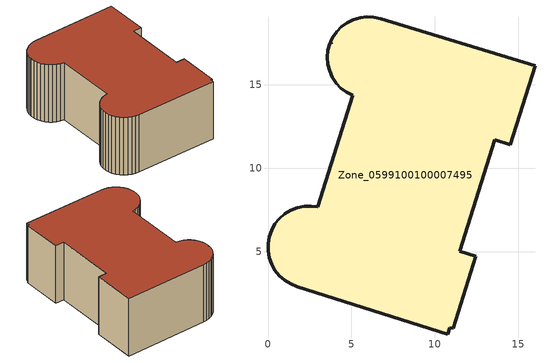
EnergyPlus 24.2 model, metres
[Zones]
Zone_0599100100007495
 floor ground (C_G): 1.75,2.91 1.35,3.06 0.99,3.28 0.68,3.56 0.42,3.89 0.21,4.25 0.07,4.65 0,5.06 0,5.48 0.07,5.9 0.21,6.29 0.42,6.66 0.68,6.99 1,7.26 1.36,7.48 1.75,7.64 2.16,7.72 2.58,7.74 3,7.68 5.08,14.36 4.71,14.55 4.38,14.8 4.09,15.1 3.85,15.45 3.69,15.83 3.58,16.23 3.55,16.65 3.59,17.06 3.7,17.46 3.72,17.51 3.79,17.48 3.77,17.61 3.88,17.84 4.11,18.18 4.41,18.48 4.74,18.73 5.12,18.91 5.52,19.02 5.93,19.07 6.35,19.04 6.75,18.95 16,16.13 14.53,11.42 13.58,11.71 11.49,5.03 12.45,4.73 11.09,0.4 10.9,0.45 10.78,0.06 z6.72
 wall outside (C_F): 16,16.13 6.75,18.95 6.35,19.04 5.93,19.07 5.52,19.02 5.12,18.91 4.74,18.73 4.41,18.48 4.11,18.18 3.88,17.84 3.77,17.61 3.79,17.48 3.72,17.51 3.7,17.46 3.59,17.06 3.55,16.65 3.58,16.23 3.69,15.83 3.85,15.45 4.09,15.1 4.38,14.8 4.71,14.55 5.08,14.36 3,7.68 2.58,7.74 2.16,7.72 1.75,7.64 1.36,7.48 1,7.26 0.68,6.99 0.42,6.66 0.21,6.29 0.07,5.9 0,5.48 0,5.06 0.07,4.65 0.21,4.25 0.42,3.89 0.68,3.56 0.99,3.28 1.35,3.06 1.75,2.91 10.78,0.06 10.9,0.45 11.09,0.4 12.45,4.73 11.49,5.03 13.58,11.71 14.53,11.42 16,16.13 z6.72:13.78
 roof outside (C_R): 4.09,15.1 4.38,14.8 4.71,14.55 5.08,14.36 3,7.68 2.58,7.74 2.16,7.72 1.75,7.64 1.36,7.48 1,7.26 0.68,6.99 0.42,6.66 0.21,6.29 0.07,5.9 0,5.48 0,5.06 0.07,4.65 0.21,4.25 0.42,3.89 0.68,3.56 0.99,3.28 1.35,3.06 1.75,2.91 10.78,0.06 10.9,0.45 11.09,0.4 12.45,4.73 11.49,5.03 13.58,11.71 14.53,11.42 16,16.13 6.75,18.95 6.35,19.04 5.93,19.07 5.52,19.02 5.12,18.91 4.74,18.73 4.41,18.48 4.11,18.18 3.88,17.84 3.77,17.61 3.79,17.48 3.72,17.51 3.7,17.46 3.59,17.06 3.55,16.65 3.58,16.23 3.69,15.83 3.85,15.45 z13.78
[BUILDING]
Pand.0599100100007495: North Axis=0; Terrain=City; Loads Convergence Tolerance Value=0.04; Temperature Convergence Tolerance Value=0.4; Solar Distribution=FullExterior; Maximum Number of Warmup Days=25; Minimum Number of Warmup Days=1
[Site:Location]
Rotterdam.The.Hague.AP_ZH_NLD Design_Conditions: Latitude=51.96; Longitude=4.45; Time Zone=1; Elevation=-4.5
[SITE:GROUNDTEMPERATURE:BUILDINGSURFACE]
18, 18, 18, 18, 18, 18, 18, 18, 18, 18, 18, 18
[MATERIAL] Thermal Absorptance=0.9; Solar Absorptance=0.7; Visible Absorptance=0.7
Name | Roughness | Thickness | Conductivity | Density | Specific Heat
G.D.2006-2014 | MediumSmooth | 0.15 | 0.06 | 540 | 1210
F.D.2006-2014 | Rough | 0.3 | 0.12 | 1920 | 840
R.D.2006-2014 | MediumRough | 0.2 | 0.08 | 1500 | 1000
[CONSTRUCTION]
C_G: G.D.2006-2014
C_F: F.D.2006-2014
C_R: R.D.2006-2014
[ZONE]
Zone_0599100100007495: Type=1; Multiplier=1; Ceiling Height=Autocalculate; Volume=Autocalculate; Floor Area=autocalculate; Part of Total Floor Area=Yes
[ZONEINFILTRATION:DESIGNFLOWRATE]
Infil_Zone_0599100100007495: Zone or ZoneList or Space or SpaceList=Zone_0599100100007495; Schedule=AlwaysOn; Design Flow Rate Calculation Method=Flow/Area; Flow Rate per Floor Area=0.0021; Constant Term Coefficient=1; Temperature Term Coefficient=0; Velocity Term Coefficient=0; Velocity Squared Term Coefficient=0
[HVACTEMPLATE:ZONE:IDEALLOADSAIRSYSTEM]
Zone_0599100100007495: Maximum Heating Supply Air Temperature=50; Minimum Cooling Supply Air Temperature=13; Maximum Heating Supply Air Humidity Ratio=0.0156; Minimum Cooling Supply Air Humidity Ratio=0.0077; Heating Limit=NoLimit; Cooling Limit=NoLimit; Dehumidification Control Type=ConstantSensibleHeatRatio; Cooling Sensible Heat Ratio=0.7; Dehumidification Setpoint=60; Humidification Control Type=None; Humidification Setpoint=30; Outdoor Air Method=None; Outdoor Air Flow Rate per Person=0.00944; Outdoor Air Flow Rate per Zone Floor Area=0; Outdoor Air Flow Rate per Zone=0; Demand Controlled Ventilation Type=None; Outdoor Air Economizer Type=NoEconomizer; Heat Recovery Type=None; Sensible Heat Recovery Effectiveness=0.7; Latent Heat Recovery Effectiveness=0.65
[ZONECONTROL:THERMOSTAT]
ThermostatControl_Zone_0599100100007495: Zone or ZoneList=Zone_0599100100007495; Control Type Schedule=DualSetpointControlType; Control 1=Thermostat_Zone_0599100100007495; Temperature Difference Between Cutout And Setpoint=0
[THERMOSTATSETPOINT:DUALSETPOINT]
Thermostat_Zone_0599100100007495: Heating Setpoint Temperature Schedule=HeatingSetpoint_Zone_0599100100007495; Cooling Setpoint Temperature Schedule=CoolingSetpoint_Zone_0599100100007495
[SCHEDULE:COMPACT]
HeatingSetpoint_Zone_0599100100007495: Through: 12/31, For: AllDays, Until: 24:00, 21
CoolingSetpoint_Zone_0599100100007495: Through: 12/31, For: AllDays, Until: 24:00, 24
DualSetpointControlType: Through: 12/31, For: AllDays, Until: 24:00, 4
AlwaysOn: Through: 12/31, For: AllDays, Until: 24:00, 1
